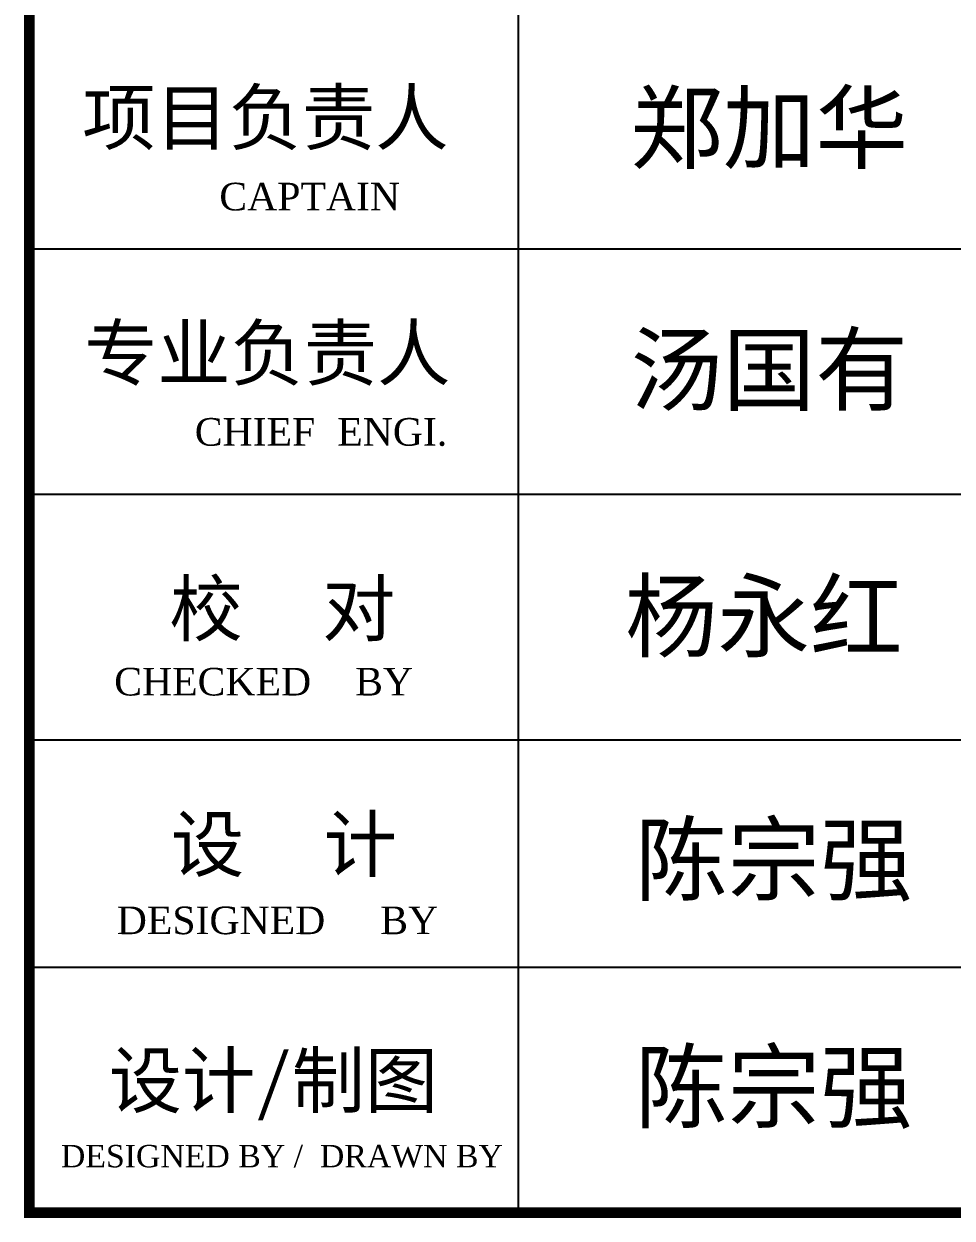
# Model space of a CAD drawing. Extents: x -2746917 to -971774, y -3334247 to -3250358.
# Drawn here: x -2112199 to -2109188, y -3309676 to -3305805 of the extents above; entities that cross this region are included whole.
import ezdxf

# ---------------------------------------------------------------- set-up
doc = ezdxf.new("R2010")
doc.units = 0
doc.header["$LTSCALE"] = 1000
doc.header["$MEASUREMENT"] = 0
doc.layers.get('0').update_dxf_attribs({"linetype": 'CONTINUOUS'})
doc.layers.add('PUB_TEXT', color=7, linetype='CONTINUOUS')
doc.layers.add('PUB_TITLE', color=4, linetype='CONTINUOUS')
doc.styles.add('GHF', font='times.ttf')
doc.styles.add('STYLE1', font='simhei.ttf', dxfattribs={"width": 0.8})

# ---------------------------------------------------------------- blocks, each defined once
blk = doc.blocks.new('A$C6B365CFD')
at = {"layer": 'PUB_TITLE', "color": 4}
for p, q in [((-802.2, -4210.7), (-802.2, -10578.2)), ((-2387.8, -7453.3), (2844.2, -7453.3)), ((-2387.8, -8249.2), (2844.2, -8249.2)), ((-2387.8, -9045.2), (2844.2, -9045.2)), ((-2387.8, -9782.3), (2844.2, -9782.3))]:
    blk.add_line(p, q, dxfattribs=at)
at = {"layer": 'PUB_TITLE', "color": 4, "const_width": 35.2}
blk.add_lwpolyline([(-2387.8, -10578.2), (2844.2, -10578.2), (2844.2, -4210.7), (-2387.8, -4210.7)], close=True, dxfattribs=at)
at = {"layer": 'PUB_TEXT'}
for s, height, style, p in [('项目负责人', 174.12, 'STYLE1', (-2216.1, -7114.6)), ('郑加华', 220, 'STYLE1', (-438.7, -7170.9)), ('CAPTAIN', 89.55, 'GHF', (-1771.6, -7328.9)), ('专业负责人', 174.12, 'STYLE1', (-2209.8, -7878.1)), ('汤国有', 220, 'STYLE1', (-438.7, -7954.9)), ('CHIEF', 89.55, 'GHF', (-1851.3, -8091.7)), ('ENGI.', 89.55, 'GHF', (-1389.1, -8091.7)), ('校', 174.1, 'STYLE1', (-1933.6, -8706.8)), ('对', 174.1, 'STYLE1', (-1438.3, -8706.8)), ('杨永红', 220, 'STYLE1', (-455.9, -8754.5)), ('CHECKED', 89.55, 'GHF', (-2112.5, -8901.5)), ('BY', 89.55, 'GHF', (-1331.1, -8901.5)), ('设', 174.1, 'STYLE1', (-1928.3, -9470.5)), ('计', 174.1, 'STYLE1', (-1433, -9470.5)), ('陈宗强', 220, 'STYLE1', (-423.5, -9543.3)), ('DESIGNED', 89.55, 'GHF', (-2104.2, -9675.3)), ('BY', 89.55, 'GHF', (-1249.8, -9675.3)), ('陈宗强', 220, 'STYLE1', (-423.5, -10280.4)), ('设计/制图', 174.12, 'STYLE1', (-2130.3, -10236.3))]:
    blk.add_text(s, height=height, dxfattribs=dict(at, style=style)).set_placement(p)
at = {"layer": 'PUB_TEXT', "insert": (-2285.3, -10358.6), "char_height": 72.535, "width": 2286.63, "attachment_point": 1, "style": 'GHF'}
blk.add_mtext('DESIGNED BY /  DRAWN BY', dxfattribs=at)

msp = doc.modelspace()

# ---------------------------------------------------------------- block references
at = {"ltscale": 1.5}
msp.add_blockref('A$C6B365CFD', (-2109793.08, -3299080.41), dxfattribs=at)

doc.saveas('drawing.dxf')
